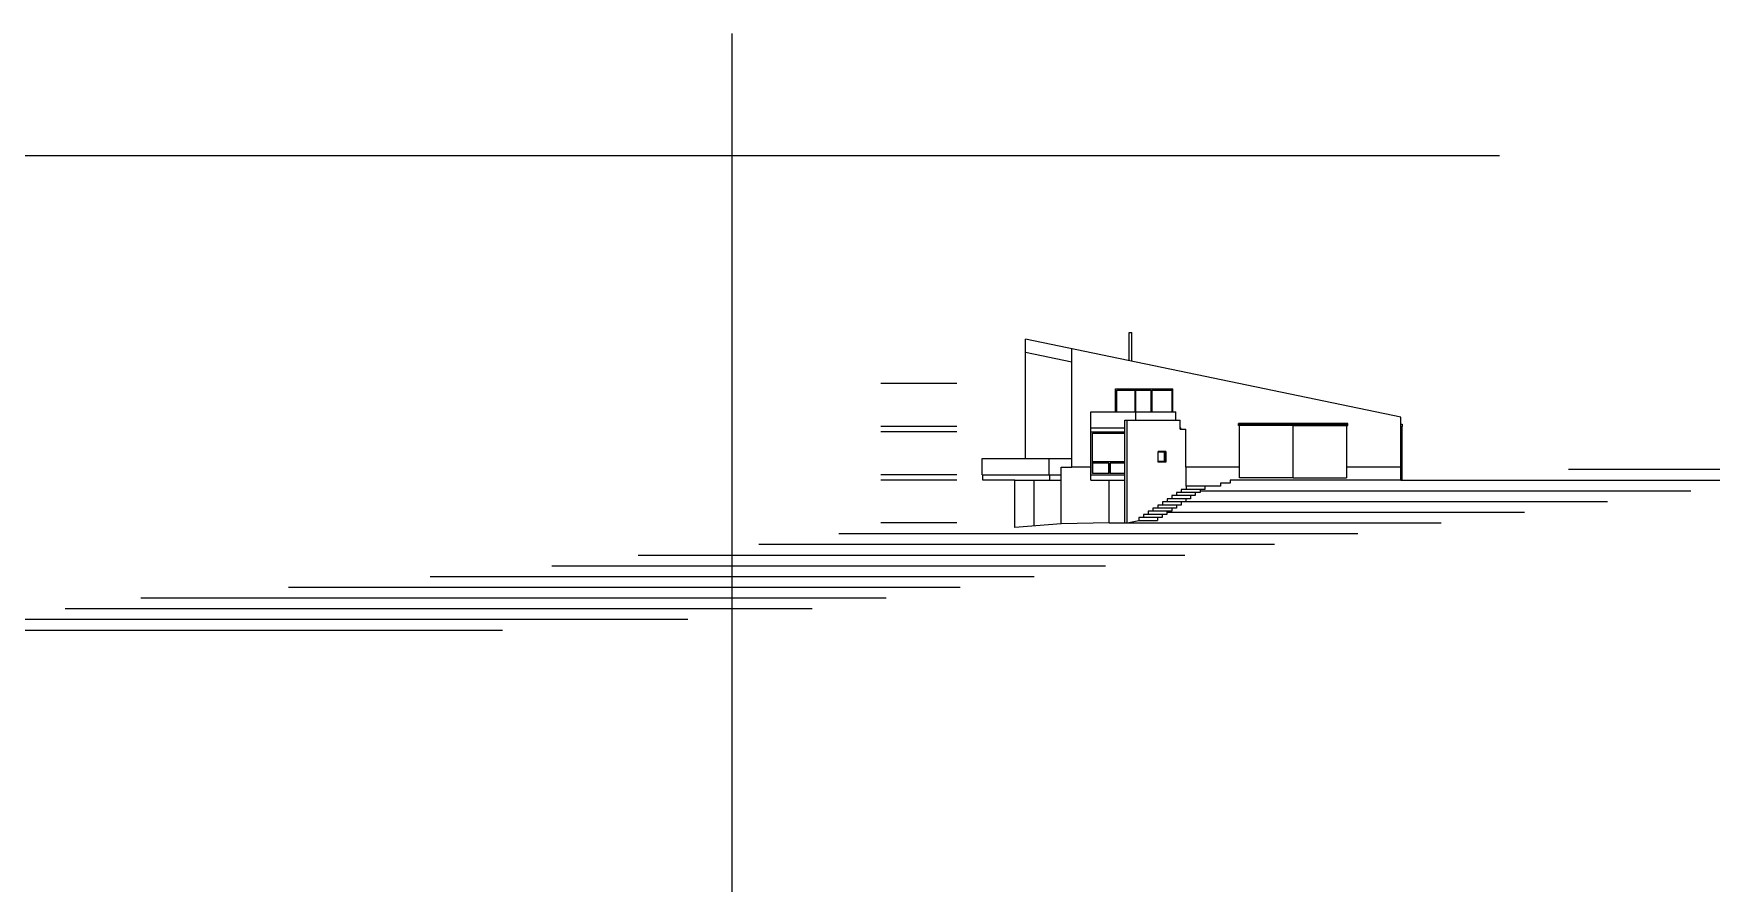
# Model space of a CAD drawing. Header units: inches. Extents: x -16659 to 2747, y 141 to 7454.
# Drawn here: x -3112 to 650, y 2878 to 4782 of the extents above; entities that cross this region are included whole.
import ezdxf

# ---------------------------------------------------------------- set-up
doc = ezdxf.new("R2010")
doc.units = ezdxf.units.IN
doc.header["$LTSCALE"] = 0.5
doc.header["$MEASUREMENT"] = 0
for name, color, linetype in [('A-Elev-North', 7, 'Continuous'), ('A-Elev-South', 7, 'Continuous'), ('A-glazing', 252, 'Continuous'), ('construction', 160, 'Continuous')]:
    doc.layers.add(name, color=color, linetype=linetype)

msp = doc.modelspace()

# ---------------------------------------------------------------- linework, layer by layer
at = {"layer": 'A-Elev-North', "color": 252}
for p, q in [((-737.9, 3796.3), (-737.9, 3886.3)), ((-700.8, 3796.3, -14653.9), (-700.8, 3819.3, -14784.3)), ((-698.7, 3796.3, -14641.9), (-698.7, 3819.3, -14772.3))]:
    msp.add_line(p, q, dxfattribs=at)
at = {"layer": 'A-Elev-North', "color": 251}
for p, q in [((-736.9, 3796.3), (-736.9, 3819.3)), ((-697.7, 3796.3, -14641.9), (-697.7, 3819.3, -14641.9))]:
    msp.add_line(p, q, dxfattribs=at)
at = {"layer": 'A-Elev-South', "color": 7}
for p, q in [((-655.5, 4048.6), (-655.5, 4112.1)), ((-655.5, 4112.1), (-649.5, 4112.1)), ((-649.5, 4047.3), (-649.5, 4112.1)), ((-46, 3922.2), (-888, 4096.8)), ((-985, 3793.3), (-985, 3829.3)), ((-985, 3829.3), (-912, 3829.3)), ((-985, 3829.3), (-888, 3829.3)), ((-984, 3781.3, 5147.6), (-984, 3793.3)), ((-912, 3781.3), (-984, 3781.3, 5147.6)), ((-912, 3675.3), (-912, 3781.3)), ((-486, 3767.3, -5147.6), (-486, 3760.3, -5147.6)), ((-451, 3767.3, -5147.6), (-486, 3767.3, -5147.6)), ((-444, 3774.3, -5147.6), (-451, 3774.3, -5147.6)), ((-451, 3774.3, -5147.6), (-451, 3767.3, -5147.6)), ((-429, 3774.3, -5147.6), (-444, 3774.3, -5147.6)), ((-429, 3781.3, -5147.6), (-429, 3774.3, -5147.6)), ((-539, 3725.3, -5147.6), (-549.6, 3725.3, -5147.6)), ((-549.6, 3725.3, -5147.6), (-549.6, 3718.3, -5147.6)), ((-528.4, 3732.3, -5147.6), (-539, 3732.3, -5147.6)), ((-539, 3732.3, -5147.6), (-539, 3725.3, -5147.6)), ((-517.8, 3739.3, -5147.6), (-528.4, 3739.3, -5147.6)), ((-528.4, 3739.3, -5147.6), (-528.4, 3732.3, -5147.6)), ((-507.2, 3746.3, -5147.6), (-517.8, 3746.3, -5147.6)), ((-517.8, 3746.3, -5147.6), (-517.8, 3739.3, -5147.6)), ((-496.6, 3753.3, -5147.6), (-507.2, 3753.3, -5147.6)), ((-507.2, 3753.3, -5147.6), (-507.2, 3746.3, -5147.6)), ((-486, 3760.3, -5147.6), (-496.6, 3760.3, -5147.6)), ((-496.6, 3760.3, -5147.6), (-496.6, 3753.3, -5147.6)), ((-659.7, 3685.3, 10295.1), (-634.1, 3690.3, -5147.6)), ((-634.1, 3690.3, -5147.6), (-592.1, 3690.3, -5147.6)), ((-581.5, 3697.3, -5147.6), (-592.1, 3697.3, -5147.6)), ((-592.1, 3697.3, -5147.6), (-592.1, 3690.3, -5147.6)), ((-570.9, 3704.3, -5147.6), (-581.5, 3704.3, -5147.6)), ((-581.5, 3704.3, -5147.6), (-581.5, 3697.3, -5147.6)), ((-560.2, 3711.3, -5147.6), (-570.9, 3711.3, -5147.6)), ((-570.9, 3711.3, -5147.6), (-570.9, 3704.3, -5147.6)), ((-549.6, 3718.3, -5147.6), (-560.2, 3718.3, -5147.6)), ((-560.2, 3718.3, -5147.6), (-560.2, 3711.3, -5147.6)), ((-808, 3683.3), (-912, 3675.3, -10295.1)), ((-700, 3685.3, -5147.6), (-808, 3683.3)), ((-700, 3685.3, -5147.6), (-659.7, 3685.3, 5147.6)), ((-700, 3685.3, -5147.6), (-700, 3685.3, -5147.6))]:
    msp.add_line(p, q, dxfattribs=at)
at = {"layer": 'A-Elev-South', "color": 252}
for p, q in [((-888, 3829.3, -5147.6), (-888, 4096.8, -5147.6)), ((-686.3, 3934.3, -15442.7), (-686.3, 3985.3, -15442.7)), ((-686.3, 3985.3, -15442.7), (-557.3, 3985.3, -15442.7)), ((-683.3, 3982.3, -15442.7), (-640.3, 3982.3, 753.3)), ((-683.3, 3934.3, -15442.7), (-683.3, 3982.3, -15442.7)), ((-642.3, 3934.3), (-642.3, 3982.3)), ((-640.3, 3934.3), (-640.3, 3982.3)), ((-640.3, 3982.3), (-606.3, 3982.3)), ((-606.3, 3934.3), (-606.3, 3982.3)), ((-604.3, 3934.3), (-604.3, 3982.3)), ((-604.3, 3982.3), (-559.3, 3982.3, -15442.7)), ((-559.3, 3934.3), (-559.3, 3982.3)), ((-557.3, 3934.3), (-557.3, 3985.3)), ((-46, 3906.3), (-43, 3906.3)), ((-46, 3901.3), (-43, 3901.3)), ((-44, 3901.3), (-44, 3781.3, -5147.6)), ((-43, 3906.3), (-43, 3901.3)), ((-576, 3843.7, 152.4), (-590.2, 3843.7, 2316.2)), ((-576, 3822.8, -257.6), (-576, 3843.7, -257.6)), ((-665.4, 3822.3), (-737.9, 3822.3)), ((-700.8, 3819.3), (-737.9, 3819.3)), ((-665.4, 3819.3, -14641.9), (-698.7, 3819.3, -14641.9)), ((-576, 3822.8, 152.4), (-590.2, 3822.8, 2316.2)), ((-700.8, 3796.3), (-737.9, 3796.3)), ((-665.4, 3796.3, -14641.9), (-698.7, 3796.3, -14641.9)), ((-46, 3781.3, -5147.6), (790.4, 3781.3, -5147.6)), ((-1306.7, 3661.3, -5147.6), (-142.7, 3661.3, -5147.6)), ((-2540.8, 3541.3, -5147.6), (-1034.3, 3541.3, -5147.6))]:
    msp.add_line(p, q, dxfattribs=at)
at = {"layer": 'A-Elev-South', "color": 253}
for p, q in [((-784, 4045.3), (-888, 4066.8)), ((-784, 3810.3), (-784, 4075.2)), ((-741.5, 3934.3, -15442.7), (-684, 3934.3, -15442.7)), ((-684, 3934.3), (-550.8, 3934.3)), ((-665.4, 3685.3, -15442.7), (-665.4, 3915.3, -15442.7)), ((-665.4, 3915.3, -15442.7), (-540.9, 3915.3, -15442.7)), ((-659.7, 3685.3), (-659.7, 3915.3)), ((-640.4, 3915.3), (-640.4, 3934.3)), ((-550.8, 3915.3), (-550.8, 3934.3)), ((-540.9, 3895.3), (-540.9, 3915.3)), ((-741.5, 3898.3, -15442.7), (-665.4, 3898.3, -15442.7)), ((-741.5, 3889.3, -15442.7), (-665.4, 3889.3, -15442.7)), ((-540.9, 3898.3, -15442.7), (-539.3, 3898.3, -15442.7)), ((-540.9, 3895.3, -15442.7), (-528.8, 3895.3, -15442.7)), ((-539.3, 3895.3, -15442.7), (-539.3, 3898.3, -15442.7)), ((-410, 3906.2), (-410, 3908.2)), ((-410, 3903.2), (-410, 3906.2)), ((-410, 3906.2), (-165, 3906.2)), ((-408, 3903.2), (-410, 3903.2)), ((-288, 3903.2), (-168, 3903.2)), ((-168, 3903.2), (-168, 3786.3, -5147.6)), ((-168, 3903.2), (-165, 3903.2)), ((-165, 3903.2), (-165, 3908.2)), ((-573.3, 3845.3), (-590.2, 3845.3)), ((-590.2, 3821.3, 2573.8), (-590.2, 3845.3, 2573.8)), ((-573.3, 3845.3), (-573.3, 3821.3)), ((-888, 3829.3), (-784, 3829.3)), ((-808, 3683.3), (-808, 3810.3)), ((-808, 3810.3, -5147.6), (-784, 3810.3, -5147.6)), ((-741.5, 3810.3), (-784.8, 3810.3)), ((-573.3, 3821.3), (-590.2, 3821.3)), ((-408, 3810.3, -5147.6), (-528.8, 3810.3, -5147.6)), ((-46, 3810.3, -5147.6), (-168, 3810.3, -5147.6)), ((-985, 3793.3), (-808, 3793.3)), ((-912, 3781.3), (-808, 3781.3)), ((-741.5, 3793.3), (-665.4, 3793.3)), ((-741.5, 3781.3), (-665.4, 3781.3)), ((-486, 3767.3, -5147.6), (-528, 3767.3, -5147.6)), ((-288, 3786.3), (-168, 3786.3, -5147.6)), ((-549.6, 3725.3, -5147.6), (-591.6, 3725.3, -5147.6)), ((-539, 3732.3, -5147.6), (-581, 3732.3, -5147.6)), ((-528.4, 3739.3, -5147.6), (-570.4, 3739.3, -5147.6)), ((-517.8, 3746.3, -5147.6), (-559.8, 3746.3, -5147.6)), ((-507.2, 3753.3, -5147.6), (-549.2, 3753.3, -5147.6)), ((-496.6, 3760.3, -5147.6), (-538.6, 3760.3, -5147.6)), ((-592.1, 3697.3, -5147.6), (-634.1, 3697.3, -5147.6)), ((-581.5, 3704.3, -5147.6), (-623.5, 3704.3, -5147.6)), ((-570.9, 3711.3, -5147.6), (-612.9, 3711.3, -5147.6)), ((-560.2, 3718.3, -5147.6), (-602.2, 3718.3, -5147.6))]:
    msp.add_line(p, q, dxfattribs=at)
at = {"layer": 'A-Elev-South', "color": 2, "ltscale": 0.1}
for p, q in [((-1041.9, 3997.3, -15442.7), (-1212.4, 3997.3, -15442.7)), ((-1041.9, 3997.3, -15442.7), (-1212.4, 3997.3, -15442.7)), ((-1041.9, 3901.3, -15442.7), (-1212.4, 3901.3, -15442.7)), ((-1041.9, 3889.3, -15442.7), (-1212.4, 3889.3, -15442.7)), ((-1041.9, 3793.3, -15442.7), (-1212.4, 3793.3, -15442.7)), ((-1041.9, 3781.3, -15442.7), (-1212.4, 3781.3, -15442.7)), ((-1041.9, 3685.3, -15442.7), (-1212.4, 3685.3, -15442.7))]:
    msp.add_line(p, q, dxfattribs=at)
at = {"layer": 'A-Elev-South', "color": 251}
for p, q in [((-741.5, 3781.3), (-741.5, 3934.3)), ((-528.8, 3810.3, -15442.7), (-528.8, 3895.3, -15442.7)), ((-165, 3908.2), (-410, 3908.2)), ((-575, 3821.3, -257.6), (-575, 3845.3, -257.6)), ((-834.7, 3793.3), (-834.7, 3829.3)), ((-528, 3767.3, -5147.6), (-528, 3810.3, -5147.6)), ((-868.9, 3678), (-868.9, 3781.3)), ((-833.7, 3781.3, 5147.6), (-833.7, 3793.3, 5147.6)), ((-700, 3685.3, -5746.9), (-700, 3781.3, -4328)), ((-528, 3767.3, -5147.6), (-528, 3760.3, -5147.6)), ((-591.6, 3725.3, -5147.6), (-591.6, 3718.3, -5147.6)), ((-581, 3732.3, -5147.6), (-581, 3725.3, -5147.6)), ((-570.4, 3739.3, -5147.6), (-570.4, 3732.3, -5147.6)), ((-559.8, 3746.3, -5147.6), (-559.8, 3739.3, -5147.6)), ((-549.2, 3753.3, -5147.6), (-549.2, 3746.3, -5147.6)), ((-538.6, 3760.3, -5147.6), (-538.6, 3753.3, -5147.6)), ((-634.1, 3697.3, -5147.6), (-634.1, 3690.3, -5147.6)), ((-623.5, 3704.3, -5147.6), (-623.5, 3697.3, -5147.6)), ((-612.9, 3711.3, -5147.6), (-612.9, 3704.3, -5147.6)), ((-602.2, 3718.3, -5147.6), (-602.2, 3711.3, -5147.6))]:
    msp.add_line(p, q, dxfattribs=at)
at = {"layer": 'A-Elev-South'}
for p, q in [((-46, 3786.3), (-46, 3922.2)), ((-408, 3786.3), (-408, 3903.2)), ((-288, 3903.2), (-408, 3903.2)), ((-288, 3786.3), (-288, 3903.2)), ((-46, 3781.3), (-46, 3894.3)), ((-46, 3781.3, -5147.6), (-429, 3781.3, -5147.6)), ((-288, 3786.3, -5147.6), (-408, 3786.3, -5147.6))]:
    msp.add_line(p, q, dxfattribs=at)
at = {"layer": 'A-Elev-South', "color": 250}
msp.add_line((-574.3, 3821.3), (-574.3, 3845.3), dxfattribs=at)
at = {"layer": 'A-Elev-South', "color": 126}
for p, q in [((329.9, 3805.3, -5147.6), (977, 3805.3, -5147.6)), ((-528.4, 3733.3, -5147.6), (417.2, 3733.3, -5147.6)), ((-496.6, 3757.3, -5147.6), (603.8, 3757.3, -5147.6)), ((-570.9, 3709.3, -5147.6), (230.6, 3709.3, -5147.6)), ((-659.7, 3685.3, 5147.6), (44, 3685.3, -5147.6)), ((-1756.8, 3613.3, -5147.6), (-530.8, 3613.3, -5147.6)), ((-1486.2, 3637.3, -5147.6), (-329.3, 3637.3, -5147.6)), ((-1949.9, 3589.3, -5147.6), (-708.5, 3589.3, -5147.6)), ((-2223.1, 3565.3, -5147.6), (-868.3, 3565.3, -5147.6)), ((-2871.7, 3517.3, -5147.6), (-1200.3, 3517.3, -5147.6)), ((-3362.6, 3469.3, -5147.6), (-1645.4, 3469.3, -5147.6)), ((-3041.6, 3493.3, -5147.6), (-1366.4, 3493.3, -5147.6)), ((-3589.1, 3445.3, -5147.6), (-2061, 3445.3, -5147.6))]:
    msp.add_line(p, q, dxfattribs=at)
at = {"layer": 'A-glazing'}
msp.add_line((-737.9, 3886.3, -25737.8), (-665.4, 3886.3, -25737.8), dxfattribs=at)
at = {"layer": 'construction'}
for p, q in [((-1546.8, 4781.6), (-1546.8, 1537.5)), ((175.1, 4507.7), (-3183, 4507.7))]:
    msp.add_line(p, q, dxfattribs=at)

doc.saveas('drawing.dxf')
